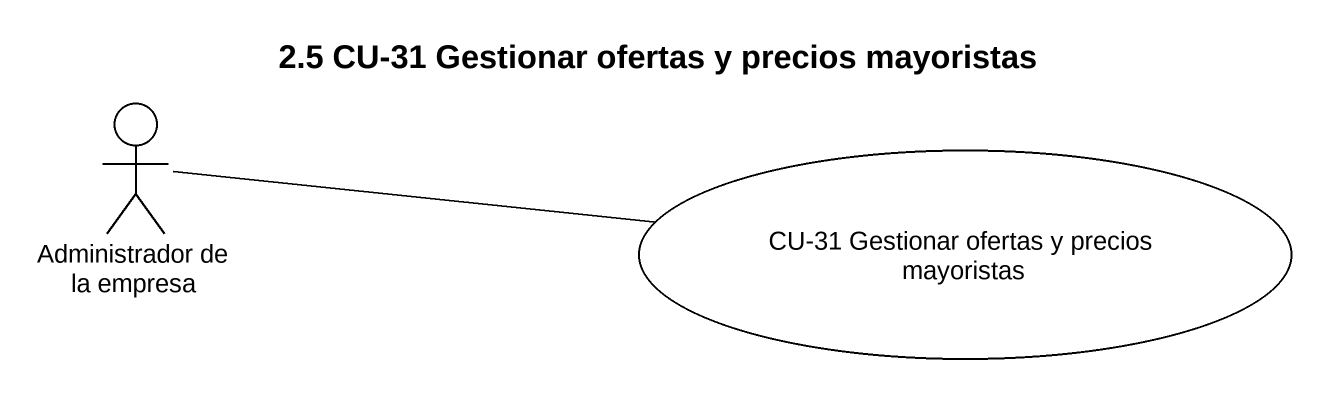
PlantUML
@startuml
title 2.5 CU-31 Gestionar ofertas y precios mayoristas
actor "Administrador de la empresa" as Administrador_de_la_empresa
usecase "CU-31 Gestionar ofertas y precios mayoristas" as CU_31_Gestionar_ofertas_y
Administrador_de_la_empresa -right- CU_31_Gestionar_ofertas_y
@enduml
